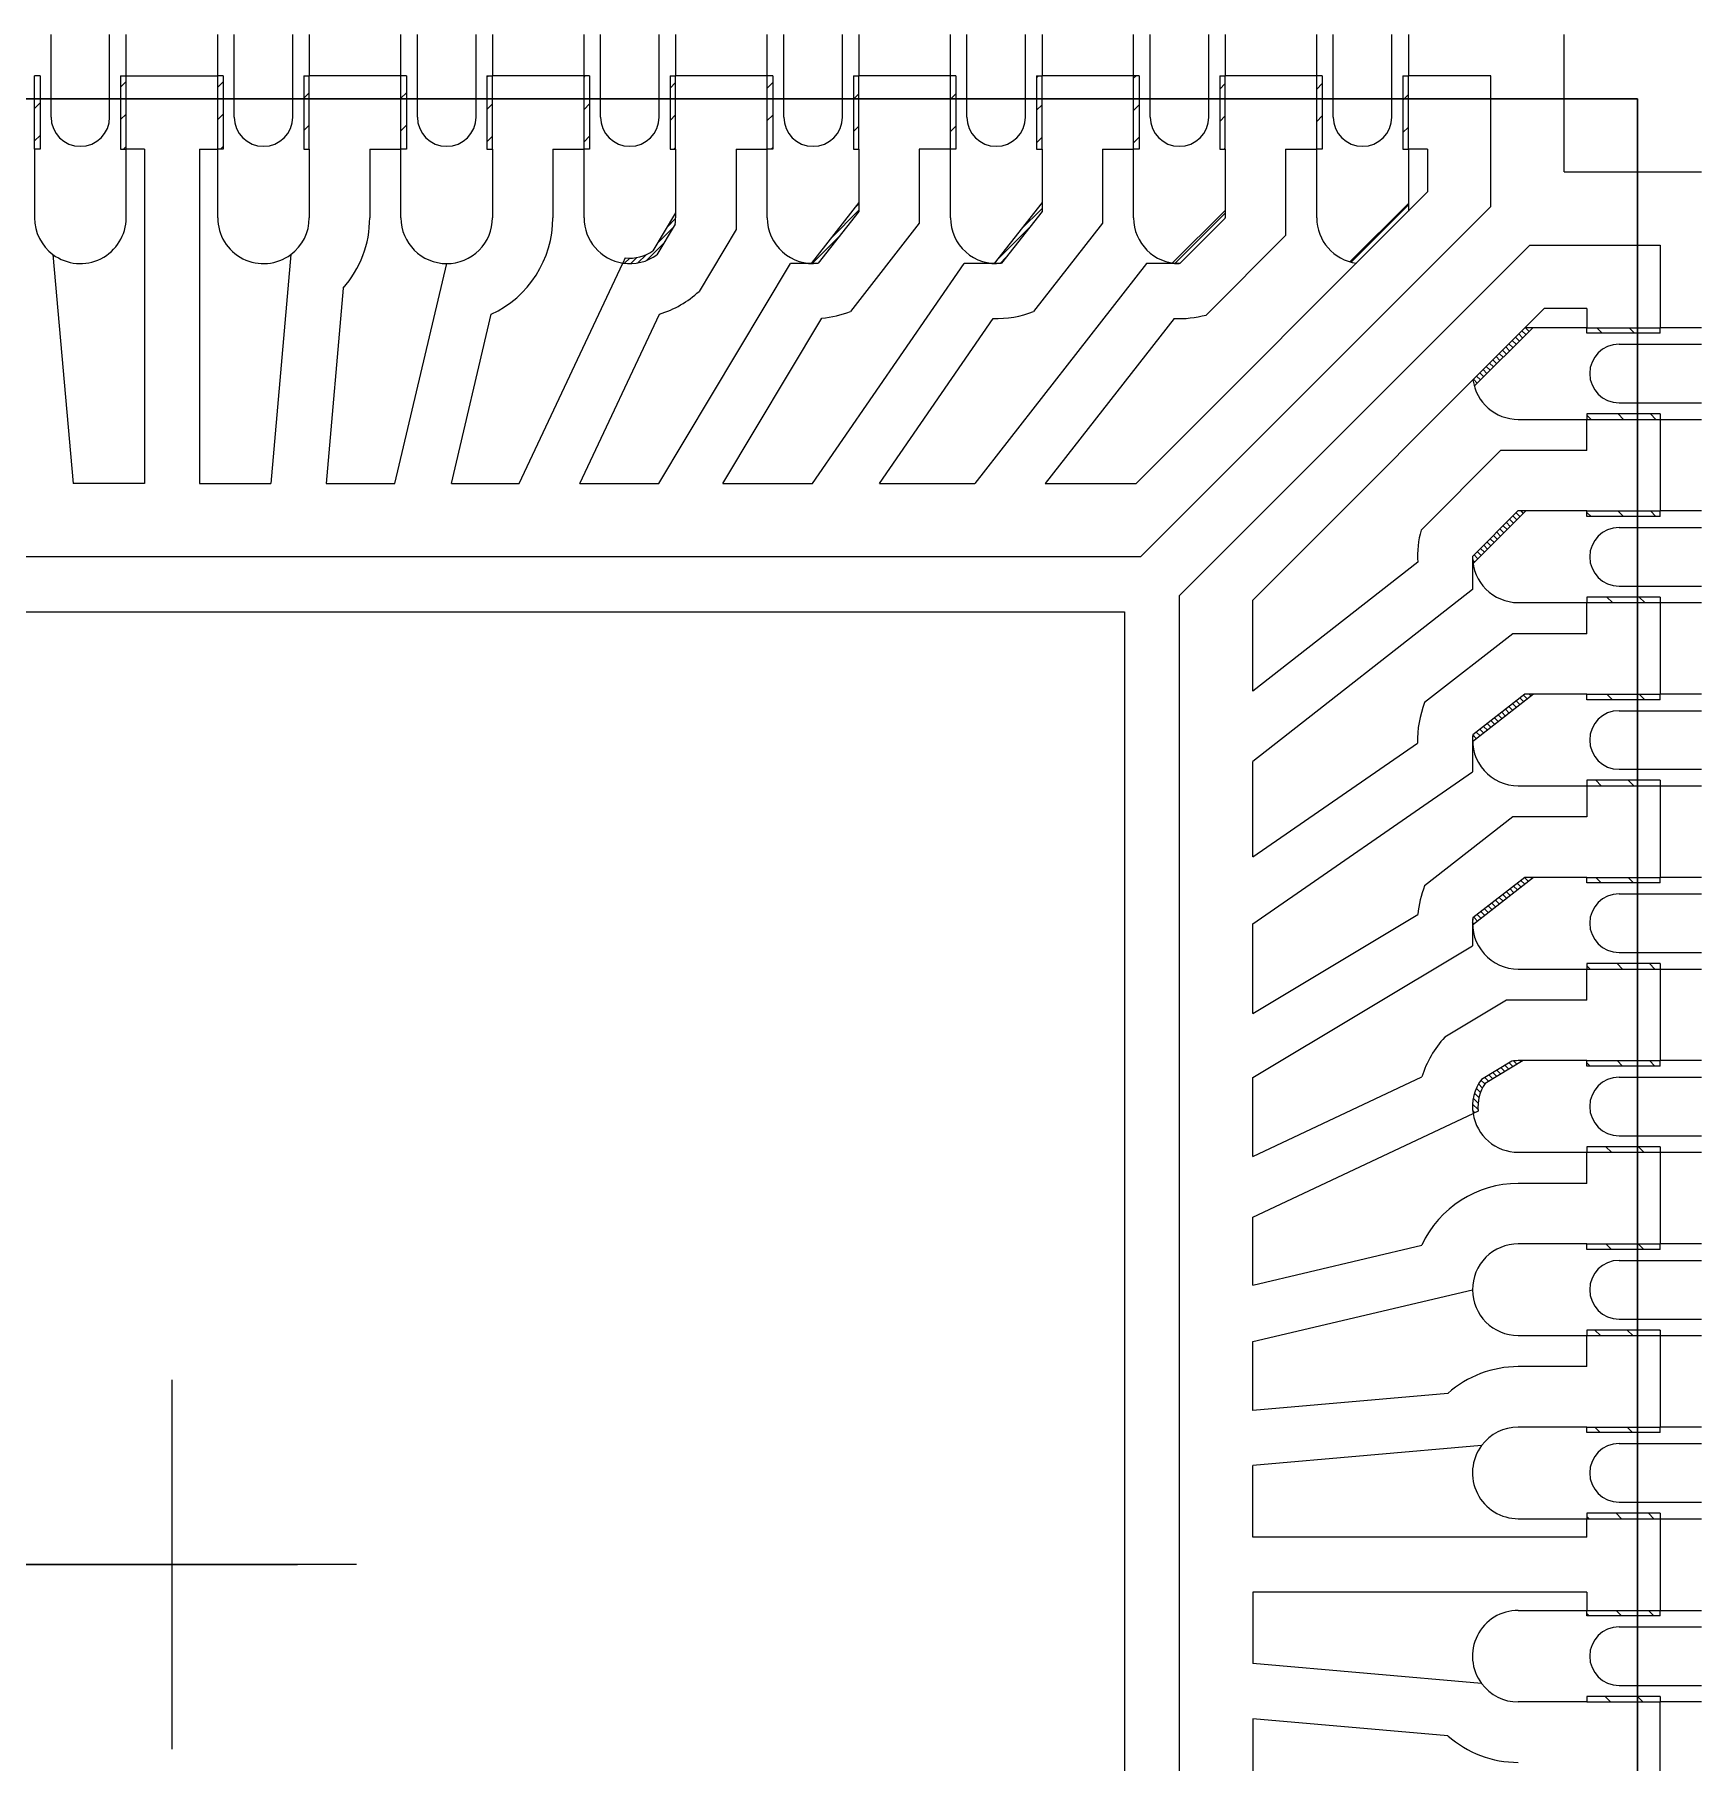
# Model space of a CAD drawing. Extents: x 98 to 785, y 88 to 514.
# Drawn here: x 168.73 to 177.83, y 279.38 to 288.81 of the extents above; entities that cross this region are included whole.
import ezdxf

# ---------------------------------------------------------------- set-up
doc = ezdxf.new("R2010")
doc.units = 0
doc.header["$LTSCALE"] = 12.7
doc.header["$MEASUREMENT"] = 0
doc.linetypes.add('CENTER', pattern=[2, 1.25, -0.25, 0.25, -0.25])
doc.linetypes.add('HIDDEN', pattern=[0.375, 0.25, -0.125])
for name, color, linetype in [('SH-01_CENTER', 2, 'CENTER'), ('SH-01_HATCH', 10, 'CONTINUOUS'), ('SH-01_HIDDEN', 6, 'HIDDEN'), ('SH-01_MISC', 5, 'CONTINUOUS'), ('SH-01_OBJECT', 7, 'CONTINUOUS')]:
    doc.layers.add(name, color=color, linetype=linetype)
pattern_1 = [(315, (1e-05, 8.34999), (0.04419417, 0.04419417), [])]
pattern_2 = [(135, (8.34999, -1.1e-05), (-0.008838835, -0.008838835), [])]
pattern_3 = [(225, (8.350002, 8.349979), (0.008838835, -0.008838835), [])]

# ---------------------------------------------------------------- blocks, each defined once
blk = doc.blocks.new('A$C548803C5')
at = {"layer": 'SH-01_CENTER', "ltscale": 0.05}
for p, q in [((1, 1.4514), (1, 0.5486)), ((0.5486, 1), (1.4514, 1))]:
    blk.add_line(p, q, dxfattribs=at)
at = {"layer": 'SH-01_MISC', "ltscale": 0.05}
blk.add_lwpolyline([(-3, 5), (5, 5), (5, -3), (-3, -3)], close=True, dxfattribs=at)
blk = doc.blocks.new('A$C6C25516B')
at = {"layer": 'SH-01_HATCH', "ltscale": 0.05}
h = blk.add_hatch(dxfattribs=at)
h.set_pattern_fill('ANSI31', color=10, scale=0.5)
h.paths.add_polyline_path([(0.815, 8.2375), (0.8, 8.2375), (0.8, 8.0375), (0.815, 8.0375)])
h.paths.add_polyline_path([(1.05, 8.2375), (1.035, 8.2375), (1.035, 8.0375), (1.05, 8.0375)])
h.paths.add_polyline_path([(1.315, 8.2375), (1.3, 8.2375), (1.3, 8.0375), (1.315, 8.0375)])
h.paths.add_polyline_path([(1.55, 8.2375), (1.535, 8.2375), (1.535, 8.0375), (1.55, 8.0375)])
h.paths.add_polyline_path([(1.815, 8.2375), (1.8, 8.2375), (1.8, 8.0375), (1.815, 8.0375)])
h.paths.add_polyline_path([(2.05, 8.2375), (2.035, 8.2375), (2.035, 8.0375), (2.05, 8.0375)])
h.paths.add_polyline_path([(2.315, 8.2375), (2.3, 8.2375), (2.3, 8.0375), (2.315, 8.0375)])
h.paths.add_polyline_path([(2.55, 8.2375), (2.535, 8.2375), (2.535, 8.0375), (2.55, 8.0375)])
h.paths.add_polyline_path([(2.815, 8.2375), (2.8, 8.2375), (2.8, 8.0375), (2.815, 8.0375)])
h.paths.add_polyline_path([(3.05, 8.2375), (3.035, 8.2375), (3.035, 8.0375), (3.05, 8.0375)])
h.paths.add_polyline_path([(3.315, 8.2375), (3.3, 8.2375), (3.3, 8.0375), (3.315, 8.0375)])
h.paths.add_polyline_path([(3.55, 8.2375), (3.535, 8.2375), (3.535, 8.0375), (3.55, 8.0375)])
h.paths.add_polyline_path([(3.815, 8.2375), (3.8, 8.2375), (3.8, 8.0375), (3.815, 8.0375)])
h.paths.add_polyline_path([(4.05, 8.2375), (4.035, 8.2375), (4.035, 8.0375), (4.05, 8.0375)])
h = blk.add_hatch(dxfattribs=at)
h.set_pattern_fill('ANSI31', color=10, scale=0.5)
h.paths.add_polyline_path([(7.55, 8.2375), (7.535, 8.2375), (7.535, 8.0375), (7.55, 8.0375)])
h.paths.add_polyline_path([(7.3, 8.0375), (7.315, 8.0375), (7.315, 8.2375), (7.3, 8.2375)])
h.paths.add_polyline_path([(7.035, 8.0375), (7.05, 8.0375), (7.05, 8.2375), (7.035, 8.2375)])
h.paths.add_polyline_path([(6.8, 8.0375), (6.815, 8.0375), (6.815, 8.2375), (6.8, 8.2375)])
h.paths.add_polyline_path([(6.55, 8.2375), (6.535, 8.2375), (6.535, 8.0375), (6.55, 8.0375)])
h.paths.add_polyline_path([(6.3, 8.0375), (6.315, 8.0375), (6.315, 8.2375), (6.3, 8.2375)])
h.paths.add_polyline_path([(6.05, 8.2375), (6.035, 8.2375), (6.035, 8.0375), (6.05, 8.0375)])
h.paths.add_polyline_path([(5.815, 8.2375), (5.8, 8.2375), (5.8, 8.0375), (5.815, 8.0375)])
h.paths.add_polyline_path([(5.55, 8.2375), (5.535, 8.2375), (5.535, 8.0375), (5.55, 8.0375)])
h.paths.add_polyline_path([(5.315, 8.2375), (5.3, 8.2375), (5.3, 8.0375), (5.315, 8.0375)])
h.paths.add_polyline_path([(5.05, 8.2375), (5.035, 8.2375), (5.035, 8.0375), (5.05, 8.0375)])
h.paths.add_polyline_path([(4.8, 8.0375), (4.815, 8.0375), (4.815, 8.2375), (4.8, 8.2375)])
h.paths.add_polyline_path([(4.55, 8.2375), (4.535, 8.2375), (4.535, 8.0375), (4.55, 8.0375)])
h.paths.add_polyline_path([(4.315, 8.2375), (4.3, 8.2375), (4.3, 8.0375), (4.315, 8.0375)])
at = {"layer": 'SH-01_HATCH'}
h = blk.add_hatch(dxfattribs=at)
h.set_pattern_fill('ANSI31', color=256, scale=0.1, angle=-180)
h.set_pattern_definition(pattern_3)
h.paths.add_polyline_path([(5.9197, 7.7251, 0.009923), (5.9247, 7.725), (5.925, 7.725, 0.004533), (5.9273, 7.725, 0.024064), (5.9393, 7.7258), (6.05, 7.8675), (6.05, 7.8919)])
h = blk.add_hatch(dxfattribs=at)
h.set_pattern_fill('ANSI31', color=256, scale=0.1, angle=-180)
h.set_pattern_definition(pattern_3)
h.paths.add_polyline_path([(6.4197, 7.7251, 0.009923), (6.4247, 7.725), (6.425, 7.725, 0.004533), (6.4273, 7.725, 0.024064), (6.4393, 7.7258), (6.55, 7.8675), (6.55, 7.8919)])
h = blk.add_hatch(dxfattribs=at)
h.set_pattern_fill('ANSI31', color=256, scale=0.1, angle=-180)
h.set_pattern_definition(pattern_3)
h.paths.add_polyline_path([(7.425, 7.7644), (7.425, 7.7432), (7.55, 7.8682), (7.55, 7.8894)])
h.paths.add_polyline_path([(7.3905, 7.7299, 0.035842), (7.408, 7.7262), (7.425, 7.7432), (7.425, 7.7644)])
h = blk.add_hatch(dxfattribs=at)
h.set_pattern_fill('ANSI31', color=256, scale=0.1, angle=-180)
h.set_pattern_definition(pattern_3)
h.paths.add_polyline_path([(5.5487, 7.8324, 0.035366), (5.55, 7.85), (5.55, 7.8637), (5.4877, 7.7596, -0.182331), (5.4124, 7.7407), (5.4057, 7.7265, 0.199652), (5.499, 7.7492)])
h = blk.add_hatch(dxfattribs=at)
h.set_pattern_fill('ANSI31', color=256, scale=0.1, angle=-180)
h.set_pattern_definition(pattern_3)
h.paths.add_polyline_path([(6.925, 7.7452), (6.925, 7.725), (6.925, 7.725, 0.001908), (6.926, 7.725), (7.05, 7.849, 0.001945), (7.05, 7.85), (7.05, 7.8702)])
h.paths.add_polyline_path([(6.9062, 7.7264, 0.037159), (6.9247, 7.725), (6.925, 7.725), (6.925, 7.7452)])
h = blk.add_hatch(dxfattribs=at)
h.set_pattern_fill('ANSI31', color=256, scale=0.1, angle=90)
h.set_pattern_definition(pattern_2)
h.paths.add_polyline_path([(7.7644, 7.425), (7.7432, 7.425), (7.8682, 7.55), (7.8894, 7.55)])
h.paths.add_polyline_path([(7.7299, 7.3904, -0.035842), (7.7262, 7.408), (7.7432, 7.425), (7.7644, 7.425)])
at = {"layer": 'SH-01_HATCH', "ltscale": 0.05}
h = blk.add_hatch(dxfattribs=at)
h.set_pattern_fill('ANSI31', color=10, scale=0.5, angle=-90)
h.set_pattern_definition(pattern_1)
h.paths.add_polyline_path([(8.2375, 7.535), (8.2375, 7.55), (8.0375, 7.55), (8.0375, 7.535)])
h.paths.add_polyline_path([(8.2375, 7.3), (8.2375, 7.315), (8.0375, 7.315), (8.0375, 7.3)])
h.paths.add_polyline_path([(8.2375, 7.035), (8.2375, 7.05), (8.0375, 7.05), (8.0375, 7.035)])
h.paths.add_polyline_path([(8.2375, 6.8), (8.2375, 6.815), (8.0375, 6.815), (8.0375, 6.8)])
h.paths.add_polyline_path([(8.2375, 6.535), (8.2375, 6.55), (8.0375, 6.55), (8.0375, 6.535)])
h.paths.add_polyline_path([(8.2375, 6.3), (8.2375, 6.315), (8.0375, 6.315), (8.0375, 6.3)])
h.paths.add_polyline_path([(8.2375, 6.035), (8.2375, 6.05), (8.0375, 6.05), (8.0375, 6.035)])
h.paths.add_polyline_path([(8.2375, 5.8), (8.2375, 5.815), (8.0375, 5.815), (8.0375, 5.8)])
h.paths.add_polyline_path([(8.2375, 5.535), (8.2375, 5.55), (8.0375, 5.55), (8.0375, 5.535)])
h.paths.add_polyline_path([(8.2375, 5.3), (8.2375, 5.315), (8.0375, 5.315), (8.0375, 5.3)])
h.paths.add_polyline_path([(8.2375, 5.035), (8.2375, 5.05), (8.0375, 5.05), (8.0375, 5.035)])
h.paths.add_polyline_path([(8.2375, 4.8), (8.2375, 4.815), (8.0375, 4.815), (8.0375, 4.8)])
h.paths.add_polyline_path([(8.2375, 4.535), (8.2375, 4.55), (8.0375, 4.55), (8.0375, 4.535)])
h.paths.add_polyline_path([(8.2375, 4.3), (8.2375, 4.315), (8.0375, 4.315), (8.0375, 4.3)])
at = {"layer": 'SH-01_HATCH'}
h = blk.add_hatch(dxfattribs=at)
h.set_pattern_fill('ANSI31', color=256, scale=0.1, angle=90)
h.set_pattern_definition(pattern_2)
h.paths.add_polyline_path([(7.7452, 6.925), (7.725, 6.925), (7.725, 6.925, -0.001908), (7.725, 6.926), (7.849, 7.05, -0.001945), (7.85, 7.05), (7.8702, 7.05)])
h.paths.add_polyline_path([(7.7264, 6.9062, -0.037159), (7.725, 6.9247), (7.725, 6.925), (7.7452, 6.925)])
h = blk.add_hatch(dxfattribs=at)
h.set_pattern_fill('ANSI31', color=256, scale=0.1, angle=90)
h.set_pattern_definition(pattern_2)
h.paths.add_polyline_path([(7.7251, 6.4197, -0.009923), (7.725, 6.4247), (7.725, 6.425, -0.004533), (7.725, 6.4273, -0.024064), (7.7258, 6.4393), (7.8675, 6.55), (7.8919, 6.55)])
h = blk.add_hatch(dxfattribs=at)
h.set_pattern_fill('ANSI31', color=256, scale=0.1, angle=90)
h.set_pattern_definition(pattern_2)
h.paths.add_polyline_path([(7.7251, 5.9197, -0.009923), (7.725, 5.9247), (7.725, 5.925, -0.004533), (7.725, 5.9273, -0.024064), (7.7258, 5.9393), (7.8675, 6.05), (7.8919, 6.05)])
h = blk.add_hatch(dxfattribs=at)
h.set_pattern_fill('ANSI31', color=256, scale=0.1, angle=90)
h.set_pattern_definition(pattern_2)
h.paths.add_polyline_path([(7.8324, 5.5487, -0.035366), (7.85, 5.55), (7.8637, 5.55), (7.7596, 5.4877, 0.182331), (7.7407, 5.4124), (7.7265, 5.4057, -0.199652), (7.7493, 5.499)])
at = {"layer": 'SH-01_HATCH', "ltscale": 0.05}
h = blk.add_hatch(dxfattribs=at)
h.set_pattern_fill('ANSI31', color=10, scale=0.5, angle=-90)
h.set_pattern_definition(pattern_1)
h.paths.add_polyline_path([(8.2375, 0.8), (8.2375, 0.815), (8.0375, 0.815), (8.0375, 0.8)])
h.paths.add_polyline_path([(8.0375, 1.05), (8.0375, 1.035), (8.2375, 1.035), (8.2375, 1.05)])
h.paths.add_polyline_path([(8.0375, 1.315), (8.0375, 1.3), (8.2375, 1.3), (8.2375, 1.315)])
h.paths.add_polyline_path([(8.0375, 1.55), (8.0375, 1.535), (8.2375, 1.535), (8.2375, 1.55)])
h.paths.add_polyline_path([(8.2375, 1.8), (8.2375, 1.815), (8.0375, 1.815), (8.0375, 1.8)])
h.paths.add_polyline_path([(8.0375, 2.05), (8.0375, 2.035), (8.2375, 2.035), (8.2375, 2.05)])
h.paths.add_polyline_path([(8.2375, 2.3), (8.2375, 2.315), (8.0375, 2.315), (8.0375, 2.3)])
h.paths.add_polyline_path([(8.2375, 2.535), (8.2375, 2.55), (8.0375, 2.55), (8.0375, 2.535)])
h.paths.add_polyline_path([(8.2375, 2.8), (8.2375, 2.815), (8.0375, 2.815), (8.0375, 2.8)])
h.paths.add_polyline_path([(8.2375, 3.035), (8.2375, 3.05), (8.0375, 3.05), (8.0375, 3.035)])
h.paths.add_polyline_path([(8.2375, 3.3), (8.2375, 3.315), (8.0375, 3.315), (8.0375, 3.3)])
h.paths.add_polyline_path([(8.0375, 3.55), (8.0375, 3.535), (8.2375, 3.535), (8.2375, 3.55)])
h.paths.add_polyline_path([(8.2375, 3.8), (8.2375, 3.815), (8.0375, 3.815), (8.0375, 3.8)])
h.paths.add_polyline_path([(8.2375, 4.035), (8.2375, 4.05), (8.0375, 4.05), (8.0375, 4.035)])
at = {"layer": 'SH-01_CENTER'}
for p, q in [((4.175, 4.6787), (4.175, 3.6713)), ((4.175, 4.6787), (4.175, 3.6713)), ((4.6787, 4.175), (3.6713, 4.175))]:
    blk.add_line(p, q, dxfattribs=at)
at = {"layer": 'SH-01_HIDDEN', "linetype": 'Continuous', "ltscale": 0.05}
for p, q in [((3.845, 8.125), (3.845, 8.35)), ((4.005, 8.125), (4.005, 8.35)), ((4.345, 8.125), (4.345, 8.35)), ((4.505, 8.125), (4.505, 8.35)), ((4.845, 8.125), (4.845, 8.35)), ((5.005, 8.125), (5.005, 8.35)), ((5.345, 8.125), (5.345, 8.35)), ((5.505, 8.125), (5.505, 8.35)), ((5.845, 8.125), (5.845, 8.35)), ((6.005, 8.125), (6.005, 8.35)), ((6.345, 8.125), (6.345, 8.35)), ((6.505, 8.125), (6.505, 8.35)), ((6.845, 8.125), (6.845, 8.35)), ((7.005, 8.125), (7.005, 8.35)), ((7.345, 8.125), (7.345, 8.35)), ((7.505, 8.125), (7.505, 8.35)), ((8.125, 7.505), (8.35, 7.505)), ((8.125, 7.345), (8.35, 7.345)), ((8.125, 7.005), (8.35, 7.005)), ((8.125, 6.845), (8.35, 6.845)), ((8.125, 6.505), (8.35, 6.505)), ((8.125, 6.345), (8.35, 6.345)), ((8.125, 6.005), (8.35, 6.005)), ((8.125, 5.845), (8.35, 5.845)), ((8.125, 5.505), (8.35, 5.505)), ((8.125, 5.345), (8.35, 5.345)), ((8.125, 5.005), (8.35, 5.005)), ((8.125, 4.845), (8.35, 4.845)), ((8.125, 4.505), (8.35, 4.505)), ((8.125, 4.345), (8.35, 4.345)), ((8.125, 4.005), (8.35, 4.005)), ((8.125, 3.845), (8.35, 3.845))]:
    blk.add_line(p, q, dxfattribs=at)
at = {"layer": 'SH-01_HIDDEN', "linetype": 'Continuous', "ltscale": 1.25}
for p, q in [((4.05, 8.2375), (4.05, 8.35)), ((4.3, 8.2375), (4.3, 8.35)), ((4.55, 8.35), (4.55, 8.2375)), ((4.8, 8.2375), (4.8, 8.35)), ((5.05, 8.35), (5.05, 8.2375)), ((5.3, 8.2375), (5.3, 8.35)), ((5.55, 8.35), (5.55, 8.2375)), ((5.8, 8.2375), (5.8, 8.35)), ((6.05, 8.35), (6.05, 8.2375)), ((6.3, 8.2375), (6.3, 8.35)), ((6.55, 8.35), (6.55, 8.2375)), ((6.8, 8.2375), (6.8, 8.35)), ((7.05, 8.35), (7.05, 8.2375)), ((7.3, 8.2375), (7.3, 8.35)), ((7.55, 8.35), (7.55, 8.2375)), ((4.05, 7.85), (4.05, 8.0375)), ((4.3, 7.85), (4.3, 8.0375)), ((4.8, 7.85), (4.8, 8.0375)), ((5.3, 7.85), (5.3, 8.0375)), ((5.8, 7.85), (5.8, 8.0375)), ((6.3, 7.85), (6.3, 8.0375)), ((6.8, 7.85), (6.8, 8.0375)), ((7.3, 7.85), (7.3, 8.0375)), ((7.55, 8.0375), (7.55, 7.8682)), ((8.0375, 7.55), (7.8682, 7.55)), ((8.35, 7.55), (8.2375, 7.55)), ((7.85, 7.3), (8.0375, 7.3)), ((8.2375, 7.3), (8.35, 7.3)), ((8.35, 7.05), (8.2375, 7.05)), ((7.85, 6.8), (8.0375, 6.8)), ((8.2375, 6.8), (8.35, 6.8)), ((8.35, 6.55), (8.2375, 6.55)), ((7.85, 6.3), (8.0375, 6.3)), ((8.2375, 6.3), (8.35, 6.3)), ((8.35, 6.05), (8.2375, 6.05)), ((7.85, 5.8), (8.0375, 5.8)), ((8.2375, 5.8), (8.35, 5.8)), ((8.35, 5.55), (8.2375, 5.55)), ((7.85, 5.3), (8.0375, 5.3)), ((8.2375, 5.3), (8.35, 5.3)), ((8.35, 5.05), (8.2375, 5.05)), ((7.85, 4.8), (8.0375, 4.8)), ((8.2375, 4.8), (8.35, 4.8)), ((8.35, 4.55), (8.2375, 4.55)), ((7.85, 4.3), (8.0375, 4.3)), ((8.2375, 4.3), (8.35, 4.3)), ((7.85, 4.05), (8.0375, 4.05)), ((8.2375, 4.05), (8.35, 4.05)), ((8.35, 3.8), (8.2375, 3.8))]:
    blk.add_line(p, q, dxfattribs=at)
at = {"layer": 'SH-01_HIDDEN', "linetype": 'Continuous'}
for p, q in [((1.575, 6.775), (6.775, 6.775)), ((6.775, 6.775), (6.775, 1.575))]:
    blk.add_line(p, q, dxfattribs=at)
at = {"layer": 'SH-01_HIDDEN', "linetype": 'Continuous', "ltscale": 0.05}
for centre, start, end in [((3.925, 8.125), 180, 0), ((4.425, 8.125), 180, 0), ((4.925, 8.125), 180, 0), ((5.425, 8.125), 180, 0), ((5.925, 8.125), 180, 0), ((6.425, 8.125), 180, 0), ((6.925, 8.125), 180, 0), ((7.425, 8.125), 180, 0), ((8.125, 7.425), 90, 270), ((8.125, 6.925), 90, 270), ((8.125, 6.425), 90, 270), ((8.125, 5.925), 90, 270), ((8.125, 5.425), 90, 270), ((8.125, 4.925), 90, 270), ((8.125, 4.425), 90, 270), ((8.125, 3.925), 90, 270)]:
    blk.add_arc(centre, 0.08, start, end, dxfattribs=at)
at = {"layer": 'SH-01_HIDDEN', "linetype": 'Continuous', "ltscale": 1.25}
for centre, start, end in [((3.925, 7.85), 233.3261, 0), ((4.425, 7.85), 180, 306.6739), ((4.925, 7.85), 180, 269.9869), ((5.425, 7.85), 180, 261.1344), ((5.925, 7.85), 180, 276.5734), ((6.425, 7.85), 180, 276.5734), ((6.925, 7.85), 180, 269.853), ((7.425, 7.85), 180, 262.1683), ((7.85, 7.425), 187.8317, 270), ((7.85, 6.925), 180.147, 270), ((7.85, 6.425), 173.4266, 270), ((7.85, 5.925), 173.4266, 270), ((7.85, 5.425), 188.8656, 270), ((7.85, 4.925), 180.0131, 270), ((7.85, 4.425), 143.3261, 270), ((7.85, 3.925), 90, 216.6739)]:
    blk.add_arc(centre, 0.125, start, end, dxfattribs=at)
at = {"layer": 'SH-01_MISC'}
blk.add_lwpolyline([(8.175, 8.175), (0.175, 8.175), (0.175, 0.175), (8.175, 0.175)], close=True, dxfattribs=at)
at = {"layer": 'SH-01_OBJECT', "linetype": 'Continuous'}
for p, q in [((7.975, 7.975), (7.975, 8.35)), ((3.8, 8.0375), (3.8, 8.2375)), ((3.815, 8.2375), (3.815, 8.0375)), ((4.035, 8.2375), (4.035, 8.0375)), ((4.05, 8.0375), (4.05, 8.2375)), ((4.3, 8.0375), (4.3, 8.2375)), ((4.315, 8.2375), (4.315, 8.0375)), ((4.535, 8.2375), (4.535, 8.0375)), ((4.55, 8.0375), (4.55, 8.2375)), ((4.8, 8.0375), (4.8, 8.2375)), ((4.815, 8.2375), (4.815, 8.0375)), ((5.035, 8.2375), (5.035, 8.0375)), ((5.05, 8.0375), (5.05, 8.2375)), ((5.3, 8.0375), (5.3, 8.2375)), ((5.315, 8.2375), (5.315, 8.0375)), ((5.535, 8.2375), (5.535, 8.0375)), ((5.55, 8.0375), (5.55, 8.2375)), ((5.8, 8.0375), (5.8, 8.2375)), ((5.815, 8.2375), (5.815, 8.0375)), ((6.035, 8.2375), (6.035, 8.0375)), ((6.05, 8.0375), (6.05, 8.2375)), ((6.3, 8.0375), (6.3, 8.2375)), ((6.315, 8.2375), (6.315, 8.0375)), ((6.535, 8.2375), (6.535, 8.0375)), ((6.55, 8.0375), (6.55, 8.2375)), ((6.8, 8.0375), (6.8, 8.2375)), ((6.815, 8.2375), (6.815, 8.0375)), ((7.035, 8.2375), (7.035, 8.0375)), ((7.05, 8.0375), (7.05, 8.2375)), ((7.3, 8.0375), (7.3, 8.2375)), ((7.315, 8.2375), (7.315, 8.0375)), ((7.535, 8.2375), (7.535, 8.0375)), ((7.775, 8.2375), (7.55, 8.2375)), ((7.55, 8.0375), (7.55, 8.2375)), ((7.775, 7.8811), (7.775, 8.2375)), ((4.1, 8.0375), (4.05, 8.0375)), ((4.25, 8.0375), (4.3, 8.0375)), ((4.715, 8.0375), (4.8, 8.0375)), ((5.215, 8.0375), (5.3, 8.0375)), ((5.715, 8.0375), (5.8, 8.0375)), ((6.715, 8.0375), (6.8, 8.0375)), ((7.215, 8.0375), (7.3, 8.0375)), ((7.6025, 8.0375), (7.55, 8.0375)), ((7.975, 7.975), (8.35, 7.975)), ((7.6025, 7.9207), (6.8068, 7.125)), ((6.8189, 6.925), (7.775, 7.8811)), ((7.55, 7.8894), (7.3905, 7.7299)), ((7.215, 7.8019), (6.9978, 7.5847)), ((6.925, 6.8189), (7.8811, 7.775)), ((7.8811, 7.775), (8.2375, 7.775)), ((8.2375, 7.775), (8.2375, 7.55)), ((7.9207, 7.6025), (7.125, 6.8068)), ((8.0375, 7.6025), (8.0375, 7.55)), ((7.8894, 7.55), (7.7299, 7.3904)), ((8.0375, 7.55), (8.2375, 7.55)), ((8.2375, 7.535), (8.0375, 7.535)), ((8.2375, 7.315), (8.0375, 7.315)), ((8.0375, 7.215), (8.0375, 7.3)), ((8.0375, 7.3), (8.2375, 7.3)), ((7.8019, 7.215), (7.5847, 6.9978)), ((8.0375, 7.05), (8.2375, 7.05)), ((8.2375, 7.035), (8.0375, 7.035)), ((6.8189, 6.925), (1.5311, 6.925)), ((6.925, 1.5311), (6.925, 6.8189)), ((8.2375, 6.815), (8.0375, 6.815)), ((8.0375, 6.715), (8.0375, 6.8)), ((8.0375, 6.8), (8.2375, 6.8)), ((8.0375, 6.55), (8.2375, 6.55)), ((8.2375, 6.535), (8.0375, 6.535)), ((8.2375, 6.315), (8.0375, 6.315)), ((8.0375, 6.3), (8.2375, 6.3)), ((8.0375, 6.05), (8.2375, 6.05)), ((8.2375, 6.035), (8.0375, 6.035)), ((8.2375, 5.815), (8.0375, 5.815)), ((8.0375, 5.715), (8.0375, 5.8)), ((8.0375, 5.8), (8.2375, 5.8)), ((8.0375, 5.55), (8.2375, 5.55)), ((8.2375, 5.535), (8.0375, 5.535)), ((8.2375, 5.315), (8.0375, 5.315)), ((8.0375, 5.215), (8.0375, 5.3)), ((8.0375, 5.3), (8.2375, 5.3)), ((8.0375, 5.05), (8.2375, 5.05)), ((8.2375, 5.035), (8.0375, 5.035)), ((8.2375, 4.815), (8.0375, 4.815)), ((8.0375, 4.715), (8.0375, 4.8)), ((8.0375, 4.8), (8.2375, 4.8)), ((8.0375, 4.55), (8.2375, 4.55)), ((8.2375, 4.535), (8.0375, 4.535)), ((8.2375, 4.315), (8.0375, 4.315)), ((8.0375, 4.25), (8.0375, 4.3)), ((8.0375, 4.3), (8.2375, 4.3)), ((8.0375, 4.1), (8.0375, 4.05)), ((8.0375, 4.05), (8.2375, 4.05)), ((8.2375, 4.035), (8.0375, 4.035)), ((8.2375, 3.815), (8.0375, 3.815)), ((8.0375, 3.8), (8.2375, 3.8))]:
    blk.add_line(p, q, dxfattribs=at)
at = {"layer": 'SH-01_OBJECT', "linetype": 'Continuous', "ltscale": 0.05}
for p, q in [((3.815, 8.2375), (3.8, 8.2375)), ((4.035, 8.2375), (4.05, 8.2375)), ((4.315, 8.2375), (4.3, 8.2375)), ((4.535, 8.2375), (4.55, 8.2375)), ((4.815, 8.2375), (4.8, 8.2375)), ((5.035, 8.2375), (5.05, 8.2375)), ((5.315, 8.2375), (5.3, 8.2375)), ((5.535, 8.2375), (5.55, 8.2375)), ((5.815, 8.2375), (5.8, 8.2375)), ((6.035, 8.2375), (6.05, 8.2375)), ((6.315, 8.2375), (6.3, 8.2375)), ((6.535, 8.2375), (6.55, 8.2375)), ((6.815, 8.2375), (6.8, 8.2375)), ((7.035, 8.2375), (7.05, 8.2375)), ((7.315, 8.2375), (7.3, 8.2375)), ((7.535, 8.2375), (7.55, 8.2375)), ((3.815, 8.0375), (3.8, 8.0375)), ((4.035, 8.0375), (4.05, 8.0375)), ((4.315, 8.0375), (4.3, 8.0375)), ((4.535, 8.0375), (4.55, 8.0375)), ((4.815, 8.0375), (4.8, 8.0375)), ((5.035, 8.0375), (5.05, 8.0375)), ((5.315, 8.0375), (5.3, 8.0375)), ((5.535, 8.0375), (5.55, 8.0375)), ((5.815, 8.0375), (5.8, 8.0375)), ((6.035, 8.0375), (6.05, 8.0375)), ((6.315, 8.0375), (6.3, 8.0375)), ((6.535, 8.0375), (6.55, 8.0375)), ((6.815, 8.0375), (6.8, 8.0375)), ((7.035, 8.0375), (7.05, 8.0375)), ((7.315, 8.0375), (7.3, 8.0375)), ((7.535, 8.0375), (7.55, 8.0375)), ((8.0375, 7.535), (8.0375, 7.55)), ((8.2375, 7.535), (8.2375, 7.55)), ((8.0375, 7.315), (8.0375, 7.3)), ((8.2375, 7.315), (8.2375, 7.3)), ((8.0375, 7.035), (8.0375, 7.05)), ((8.2375, 7.035), (8.2375, 7.05)), ((8.0375, 6.815), (8.0375, 6.8)), ((8.2375, 6.815), (8.2375, 6.8)), ((8.0375, 6.535), (8.0375, 6.55)), ((8.2375, 6.535), (8.2375, 6.55)), ((8.0375, 6.315), (8.0375, 6.3)), ((8.2375, 6.315), (8.2375, 6.3)), ((8.0375, 6.035), (8.0375, 6.05)), ((8.2375, 6.035), (8.2375, 6.05)), ((8.0375, 5.815), (8.0375, 5.8)), ((8.2375, 5.815), (8.2375, 5.8)), ((8.0375, 5.535), (8.0375, 5.55)), ((8.2375, 5.535), (8.2375, 5.55)), ((8.0375, 5.315), (8.0375, 5.3)), ((8.2375, 5.315), (8.2375, 5.3)), ((8.0375, 5.035), (8.0375, 5.05)), ((8.2375, 5.035), (8.2375, 5.05)), ((8.0375, 4.815), (8.0375, 4.8)), ((8.2375, 4.815), (8.2375, 4.8)), ((8.0375, 4.535), (8.0375, 4.55)), ((8.2375, 4.535), (8.2375, 4.55)), ((8.0375, 4.315), (8.0375, 4.3)), ((8.2375, 4.315), (8.2375, 4.3)), ((8.0375, 4.035), (8.0375, 4.05)), ((8.2375, 4.035), (8.2375, 4.05)), ((8.0375, 3.815), (8.0375, 3.8)), ((8.2375, 3.815), (8.2375, 3.8))]:
    blk.add_line(p, q, dxfattribs=at)
at = {"layer": 'SH-01_OBJECT', "ltscale": 0.05}
for p, q in [((4.05, 8.2375), (4.3, 8.2375)), ((4.8, 8.2375), (4.55, 8.2375)), ((5.3, 8.2375), (5.05, 8.2375)), ((5.8, 8.2375), (5.55, 8.2375)), ((6.3, 8.2375), (6.05, 8.2375)), ((6.8, 8.2375), (6.55, 8.2375)), ((7.3, 8.2375), (7.05, 8.2375)), ((8.2375, 7.3), (8.2375, 7.05)), ((8.2375, 6.8), (8.2375, 6.55)), ((8.2375, 6.3), (8.2375, 6.05)), ((8.2375, 5.8), (8.2375, 5.55)), ((8.2375, 5.3), (8.2375, 5.05)), ((8.2375, 4.8), (8.2375, 4.55)), ((8.2375, 4.3), (8.2375, 4.05)), ((8.2375, 3.55), (8.2375, 3.8))]:
    blk.add_line(p, q, dxfattribs=at)
at = {"layer": 'SH-01_OBJECT', "linetype": 'Continuous', "ltscale": 1.25}
for p, q in [((3.8, 8.0375), (3.8, 7.85)), ((4.55, 8.0375), (4.55, 7.85)), ((4.715, 8.0375), (4.715, 7.85)), ((5.05, 8.0375), (5.05, 7.85)), ((5.215, 8.0375), (5.215, 7.85)), ((5.55, 8.0375), (5.55, 7.85)), ((6.05, 8.0375), (6.05, 7.8675)), ((6.55, 8.0375), (6.55, 7.8675)), ((7.05, 8.0375), (7.05, 7.85)), ((8.0375, 7.05), (7.85, 7.05)), ((8.0375, 6.55), (7.8675, 6.55)), ((8.0375, 6.05), (7.8675, 6.05)), ((8.0375, 5.55), (7.85, 5.55)), ((8.0375, 5.215), (7.85, 5.215)), ((8.0375, 5.05), (7.85, 5.05)), ((8.0375, 4.715), (7.85, 4.715)), ((8.0375, 4.55), (7.85, 4.55)), ((8.0375, 3.8), (7.85, 3.8))]:
    blk.add_line(p, q, dxfattribs=at)
at = {"layer": 'SH-01_OBJECT'}
for p, q in [((4.1, 8.0375), (4.1, 7.125)), ((4.25, 8.0375), (4.25, 7.125)), ((5.715, 8.0375), (5.715, 7.8181)), ((6.3, 8.0375), (6.215, 8.0375)), ((6.215, 8.0375), (6.215, 7.835)), ((6.715, 8.0375), (6.715, 7.835)), ((7.215, 8.0375), (7.215, 7.8019)), ((7.6025, 8.0375), (7.6025, 7.9207)), ((6.05, 7.8919), (5.9196, 7.725)), ((6.55, 7.8919), (6.4196, 7.725)), ((5.55, 7.8637), (5.4877, 7.7596)), ((5.5487, 7.8324), (5.499, 7.7492)), ((6.215, 7.835), (6.027, 7.5944)), ((6.715, 7.835), (6.527, 7.5944)), ((5.715, 7.8181), (5.614, 7.6493)), ((3.8503, 7.7497), (3.905, 7.125)), ((4.4997, 7.7497), (4.445, 7.125)), ((5.4124, 7.7407), (5.4057, 7.7265)), ((4.7837, 7.125), (4.925, 7.725)), ((5.1228, 7.125), (5.4057, 7.7265)), ((5.5041, 7.125), (5.8632, 7.725)), ((5.925, 7.725), (5.8632, 7.725)), ((5.9237, 7.125), (6.3377, 7.725)), ((6.425, 7.725), (6.3377, 7.725)), ((6.8355, 7.725), (6.3667, 7.125)), ((6.925, 7.725), (6.8355, 7.725)), ((4.6422, 7.6578), (4.5956, 7.125)), ((8.0375, 7.6025), (7.9207, 7.6025)), ((4.9378, 7.125), (5.0465, 7.5867)), ((5.2886, 7.125), (5.5059, 7.587)), ((5.6789, 7.125), (5.9489, 7.576)), ((6.106, 7.125), (6.4165, 7.5751)), ((6.9105, 7.5754), (6.5586, 7.125)), ((8.0375, 7.215), (7.8019, 7.215)), ((4.1, 7.125), (3.905, 7.125)), ((4.25, 7.125), (4.445, 7.125)), ((4.5956, 7.125), (4.7837, 7.125)), ((4.9378, 7.125), (5.1228, 7.125)), ((5.2886, 7.125), (5.5041, 7.125)), ((5.6789, 7.125), (5.9237, 7.125)), ((6.106, 7.125), (6.3667, 7.125)), ((6.5586, 7.125), (6.8068, 7.125)), ((7.5754, 6.9105), (7.125, 6.5586)), ((7.725, 6.925), (7.725, 6.8354)), ((7.725, 6.8354), (7.125, 6.3667)), ((7.125, 6.5586), (7.125, 6.8068)), ((7.835, 6.715), (7.5944, 6.527)), ((8.0375, 6.715), (7.835, 6.715)), ((7.8919, 6.55), (7.725, 6.4196)), ((7.125, 6.1059), (7.5751, 6.4165)), ((7.725, 6.425), (7.725, 6.3377)), ((7.125, 6.1059), (7.125, 6.3667)), ((7.125, 5.9237), (7.725, 6.3377)), ((8.0375, 6.3), (8.0375, 6.215)), ((7.835, 6.215), (7.5944, 6.027)), ((8.0375, 6.215), (7.835, 6.215)), ((7.8919, 6.05), (7.725, 5.9196)), ((7.125, 5.6789), (7.576, 5.9489)), ((7.125, 5.6789), (7.125, 5.9237)), ((7.725, 5.925), (7.725, 5.8632)), ((7.125, 5.5041), (7.725, 5.8632)), ((7.8181, 5.715), (7.6493, 5.614)), ((8.0375, 5.715), (7.8181, 5.715)), ((7.8324, 5.5487), (7.7493, 5.499)), ((7.8637, 5.55), (7.7596, 5.4877)), ((7.125, 5.2885), (7.5871, 5.5059)), ((7.125, 5.2885), (7.125, 5.5041)), ((7.125, 5.1228), (7.7265, 5.4057)), ((7.7407, 5.4124), (7.7265, 5.4057)), ((7.125, 4.9378), (7.125, 5.1228)), ((7.125, 4.9378), (7.5867, 5.0465)), ((7.125, 4.7837), (7.725, 4.925)), ((7.125, 4.5956), (7.125, 4.7837)), ((7.6578, 4.6422), (7.125, 4.5956)), ((7.7497, 4.4996), (7.125, 4.445)), ((7.125, 4.25), (7.125, 4.445)), ((8.0375, 4.25), (7.125, 4.25)), ((8.0375, 4.1), (7.125, 4.1)), ((7.125, 4.1), (7.125, 3.905)), ((7.7497, 3.8503), (7.125, 3.905)), ((7.6578, 3.7078), (7.125, 3.7544)), ((7.125, 3.7544), (7.125, 3.5663))]:
    blk.add_line(p, q, dxfattribs=at)
for points in [[(6.05, 7.8675), (5.9393, 7.7258, -0.028099), (5.925, 7.725)], [(6.55, 7.8675), (6.4393, 7.7258, -0.028099), (6.425, 7.725)], [(7.05, 7.849), (6.926, 7.725, -0.001908), (6.925, 7.725)], [(7.849, 7.05), (7.725, 6.926, 0.001908), (7.725, 6.925)], [(7.8675, 6.55), (7.7258, 6.4393, 0.028099), (7.725, 6.425)], [(7.8675, 6.05), (7.7258, 5.9393, 0.028099), (7.725, 5.925)]]:
    blk.add_lwpolyline(points, format="xyb", dxfattribs=at)
for points in [[(7.05, 7.8702), (6.9048, 7.725)], [(7.8702, 7.05), (7.725, 6.9047)]]:
    blk.add_lwpolyline(points, dxfattribs=at)
at = {"layer": 'SH-01_OBJECT', "linetype": 'Continuous', "ltscale": 1.25}
for centre, radius, start, end in [((3.925, 7.85), 0.125, 180, 233.3261), ((4.425, 7.85), 0.125, 306.6739, 0), ((4.425, 7.85), 0.29, 318.4976, 0), ((4.925, 7.85), 0.125, 269.9869, 0), ((4.925, 7.85), 0.29, 294.7704, 0), ((5.425, 7.85), 0.125, 351.898, 0), ((6.925, 7.85), 0.125, 359.5543, 0), ((5.425, 7.85), 0.125, 261.1344, 306.2975), ((5.425, 7.85), 0.11, 263.4371, 304.7703), ((7.85, 6.925), 0.125, 90, 90.4457), ((7.85, 5.425), 0.125, 90, 98.102), ((7.85, 5.425), 0.125, 143.7025, 188.8656), ((7.85, 5.425), 0.11, 145.2297, 186.5629), ((7.85, 4.925), 0.29, 90, 155.2296), ((7.85, 4.925), 0.125, 90, 180.0131), ((7.85, 4.425), 0.29, 90, 131.5024), ((7.85, 4.425), 0.125, 90, 143.3261), ((7.85, 3.925), 0.125, 216.6739, 270), ((7.85, 3.925), 0.29, 228.4976, 270)]:
    blk.add_arc(centre, radius, start, end, dxfattribs=at)
at = {"layer": 'SH-01_OBJECT'}
for centre, start, end in [((5.425, 7.8525), 286.9525, 312.9242), ((5.925, 7.8525), 274.9408, 291.5674), ((6.425, 7.8525), 268.2525, 291.5674), ((6.925, 7.8525), 267.0026, 285.2152), ((7.8525, 6.925), 164.7848, 182.9974), ((7.8525, 6.425), 158.4326, 181.7475), ((7.8525, 5.925), 158.4326, 175.0592), ((7.8525, 5.425), 137.0758, 163.0475)]:
    blk.add_arc(centre, 0.2775, start, end, dxfattribs=at)

msp = doc.modelspace()

# ---------------------------------------------------------------- block references
at = {"layer": 'SH-01_MISC', "ltscale": 0.05, "xscale": 2, "yscale": 2, "zscale": 2, "row_count": 9, "column_count": 34, "row_spacing": 16.7, "column_spacing": 16.7}
msp.add_blockref('A$C548803C5', (167.48313, 278.46424), dxfattribs=at)
at = {"layer": 'SH-01_OBJECT', "ltscale": 0.05, "xscale": 2, "yscale": 2, "zscale": 2, "row_count": 2, "column_count": 2, "row_spacing": 16.70000000000004, "column_spacing": 16.70000000000033}
msp.add_blockref('A$C6C25516B', (161.13313, 272.11426), dxfattribs=at)

doc.saveas('drawing.dxf')
